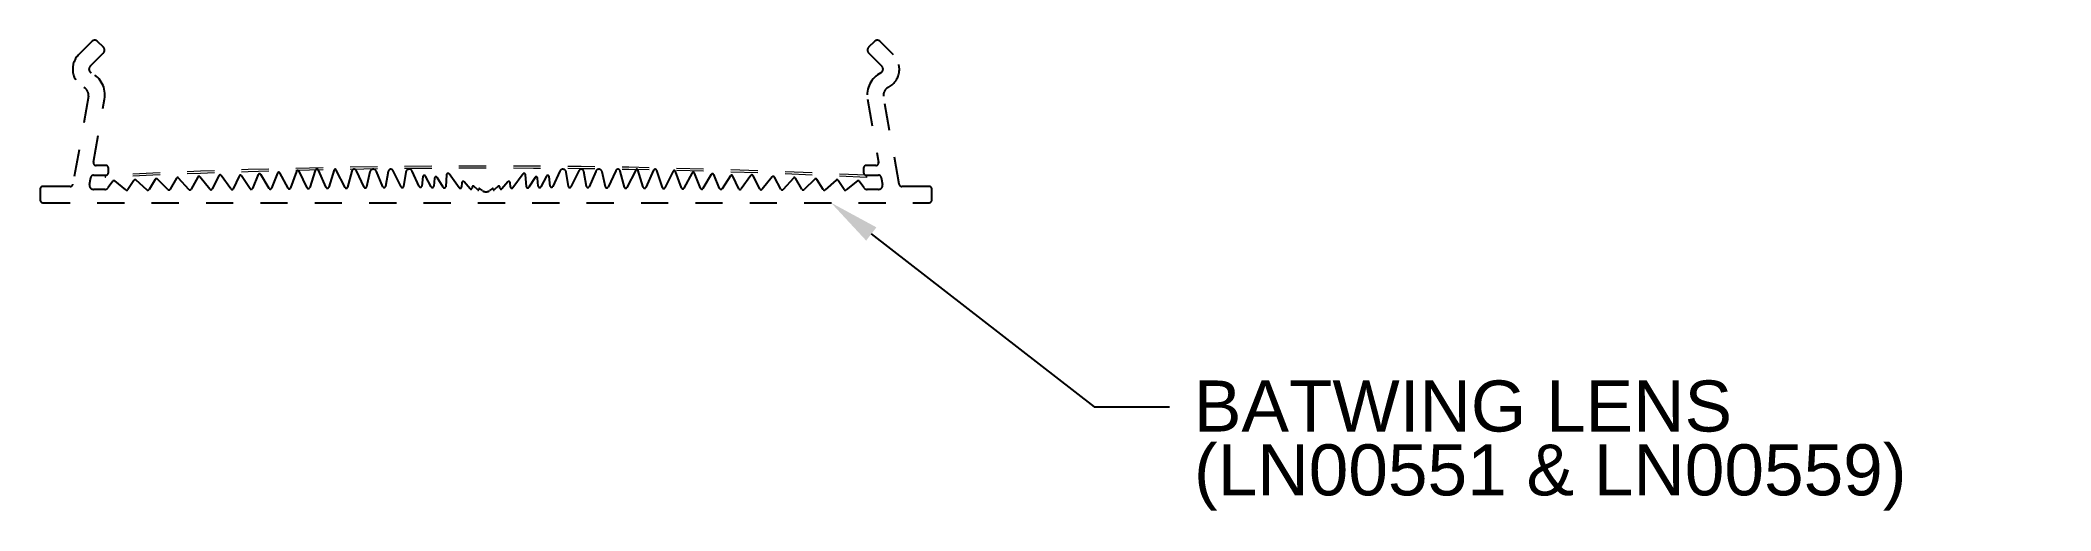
# Model space of a CAD drawing. Header units: inches. Extents: x -1.64 to 5.76, y -1.13 to 0.6.
import ezdxf
from ezdxf import colors
from ezdxf.entities.mleader import LeaderData, LeaderLine
from ezdxf.math import Vec2, Vec3

# ---------------------------------------------------------------- set-up
doc = ezdxf.new("R2010")
doc.units = ezdxf.units.IN
doc.header["$LTSCALE"] = 0.5
doc.header["$MEASUREMENT"] = 0
doc.linetypes.add('HIDDEN2', pattern=[0.1875, 0.125, -0.0625])
doc.layers.add('CUST DWG', color=60, linetype='CONTINUOUS', lineweight=20)
doc.layers.add('Lens', color=2, linetype='HIDDEN2', lineweight=13)
doc.layers.add('FAB DWG', color=221, linetype='CONTINUOUS')
doc.styles.add('LSAD_Standard', font='arial.ttf')

msp = doc.modelspace()

# ---------------------------------------------------------------- linework, layer by layer
at = {"layer": 'Lens', "lineweight": 25, "transparency": 16777216}
msp.add_lwpolyline([(1.6398, 0.05, 0.414214), (1.6298, 0.06), (1.529, 0.06, -0.364236), (1.5192, 0.0683), (1.4625, 0.3914, -0.332304), (1.4787, 0.4234, 0.511877), (1.4985, 0.5435), (1.4499, 0.5924, 0.414214), (1.4287, 0.5925), (1.4074, 0.5713, 0.414214), (1.4073, 0.5501), (1.456, 0.5012, -0.511877), (1.452, 0.4772, 0.332304), (1.4034, 0.381), (1.4441, 0.1487, -0.466023), (1.4343, 0.137), (1.3988, 0.137, 0.414214), (1.3888, 0.127), (1.3888, 0.111, 0.414214), (1.3988, 0.101), (1.4441, 0.101, -0.364236), (1.454, 0.0927), (1.4586, 0.0666, -0.466023), (1.4438, 0.049), (1.4016, 0.049, -0.245564), (1.3893, 0.0554), (1.373, 0.0789, 0.432845), (1.3658, 0.0799), (1.3244, 0.0471, -0.440711), (1.3171, 0.0482), (1.2948, 0.0822, 0.45698), (1.2873, 0.0832), (1.2472, 0.0476, -0.465271), (1.2396, 0.0487), (1.2167, 0.0858, 0.482081), (1.2089, 0.0867), (1.17, 0.0482, -0.490836), (1.1621, 0.0493), (1.1386, 0.0898, 0.507947), (1.1306, 0.0907), (1.0927, 0.0489, -0.517218), (1.0846, 0.0499), (1.0606, 0.0943, 0.534497), (1.0523, 0.095), (1.0155, 0.0497, -0.54425), (1.0071, 0.0506), (0.9827, 0.0992, 0.561433), (0.9741, 0.0999), (0.9382, 0.0505, -0.571746), (0.9296, 0.0514), (0.9079, 0.0981, 0.587842), (0.8992, 0.0988), (0.8681, 0.0514, -0.597682), (0.8593, 0.0522), (0.8375, 0.1031, 0.61258), (0.8286, 0.1037), (0.798, 0.0524, -0.622876), (0.7891, 0.0531), (0.7672, 0.1087, 0.637189), (0.7581, 0.1092), (0.7279, 0.0535, -0.648005), (0.7188, 0.0542), (0.697, 0.1149, 0.661648), (0.6878, 0.1154), (0.6578, 0.0547, -0.672938), (0.6486, 0.0554), (0.6281, 0.1185, 0.685761), (0.6162, 0.1192), (0.5878, 0.0561, -0.697563), (0.5784, 0.0567), (0.5583, 0.1207, 0.272001), (0.555, 0.1229), (0.5545, 0.1229, 0.308228), (0.551, 0.1202), (0.5184, 0.0556, -0.693073), (0.5091, 0.0566), (0.4939, 0.1161, 0.705385), (0.4769, 0.1177), (0.4487, 0.0571, -0.717781), (0.4393, 0.0581), (0.4272, 0.113, 0.729117), (0.4034, 0.1153), (0.3792, 0.0588, -0.741975), (0.3697, 0.0599), (0.3594, 0.1152, 0.722816), (0.3417, 0.1176), (0.3125, 0.0581, -0.73526), (0.3031, 0.0595), (0.2951, 0.1122, 0.745623), (0.2711, 0.1155), (0.2458, 0.0599, -0.758469), (0.2362, 0.0614), (0.2321, 0.0962, 0.735144), (0.2227, 0.0979), (0.2017, 0.0584, -0.743593), (0.1923, 0.0602), (0.1894, 0.0905, 0.71623), (0.1802, 0.0927), (0.1576, 0.0566, -0.724556), (0.1484, 0.0589), (0.1451, 0.1031, 0.696327), (0.1361, 0.1057), (0.0988, 0.0551, -0.707257), (0.0898, 0.0578), (0.0891, 0.0735, 0.676539), (0.0803, 0.0766), (0.0584, 0.0514, -0.683603), (0.0514, 0.0539), (0.0513, 0.0573, 0.647359), (0.0445, 0.0602), (0.0302, 0.0468, -0.65172), (0.0269, 0.0482), (0.0268, 0.0505, 0.610326), (0.0237, 0.0521), (0.013, 0.0443, -0.32832), (-0.013, 0.0443), (-0.0237, 0.0521, 0.610326), (-0.0268, 0.0505), (-0.0269, 0.0482, -0.65172), (-0.0302, 0.0468), (-0.0445, 0.0602, 0.647359), (-0.0513, 0.0573), (-0.0514, 0.0539, -0.683603), (-0.0584, 0.0514), (-0.0803, 0.0766, 0.676539), (-0.0891, 0.0735), (-0.0898, 0.0578, -0.707257), (-0.0988, 0.0551), (-0.1361, 0.1057, 0.696327), (-0.1451, 0.1031), (-0.1484, 0.0589, -0.724556), (-0.1576, 0.0566), (-0.1802, 0.0927, 0.71623), (-0.1894, 0.0905), (-0.1923, 0.0602, -0.743593), (-0.2017, 0.0584), (-0.2227, 0.0979, 0.735144), (-0.2321, 0.0962), (-0.2362, 0.0614, -0.758469), (-0.2458, 0.0599), (-0.2711, 0.1155, 0.745623), (-0.2951, 0.1122), (-0.3031, 0.0595, -0.73526), (-0.3125, 0.0581), (-0.3417, 0.1176, 0.722816), (-0.3594, 0.1152), (-0.3697, 0.0599, -0.741975), (-0.3792, 0.0588), (-0.4034, 0.1153, 0.729117), (-0.4272, 0.113), (-0.4393, 0.0581, -0.717781), (-0.4487, 0.0571), (-0.4769, 0.1177, 0.705385), (-0.4939, 0.1161), (-0.5091, 0.0566, -0.693073), (-0.5184, 0.0556), (-0.551, 0.1202, 0.308228), (-0.5545, 0.1229), (-0.555, 0.1229, 0.272001), (-0.5583, 0.1207), (-0.5784, 0.0567, -0.697563), (-0.5878, 0.0561), (-0.6162, 0.1192, 0.685761), (-0.6281, 0.1185), (-0.6486, 0.0554, -0.672938), (-0.6578, 0.0547), (-0.6878, 0.1154, 0.661648), (-0.697, 0.1149), (-0.7188, 0.0542, -0.648005), (-0.7279, 0.0535), (-0.7581, 0.1092, 0.637189), (-0.7672, 0.1087), (-0.7891, 0.0531, -0.622876), (-0.798, 0.0524), (-0.8286, 0.1037, 0.61258), (-0.8375, 0.1031), (-0.8593, 0.0522, -0.597682), (-0.8681, 0.0514), (-0.8992, 0.0988, 0.587842), (-0.9079, 0.0981), (-0.9296, 0.0514, -0.571746), (-0.9382, 0.0505), (-0.9741, 0.0999, 0.561433), (-0.9827, 0.0992), (-1.0071, 0.0506, -0.54425), (-1.0155, 0.0497), (-1.0523, 0.095, 0.534497), (-1.0606, 0.0943), (-1.0846, 0.0499, -0.517218), (-1.0927, 0.0489), (-1.1306, 0.0907, 0.507947), (-1.1386, 0.0898), (-1.1621, 0.0493, -0.490836), (-1.17, 0.0482), (-1.2089, 0.0867, 0.482081), (-1.2167, 0.0858), (-1.2396, 0.0487, -0.465271), (-1.2472, 0.0476), (-1.2873, 0.0832, 0.45698), (-1.2948, 0.0822), (-1.3171, 0.0482, -0.440711), (-1.3244, 0.0471), (-1.3658, 0.0799, 0.432845), (-1.373, 0.0789), (-1.3893, 0.0554, -0.245564), (-1.4016, 0.049), (-1.4438, 0.049, -0.466023), (-1.4586, 0.0666), (-1.454, 0.0927, -0.364236), (-1.4441, 0.101), (-1.3988, 0.101, 0.414214), (-1.3888, 0.111), (-1.3888, 0.127, 0.414214), (-1.3988, 0.137), (-1.4343, 0.137, -0.466023), (-1.4441, 0.1487), (-1.4034, 0.381, 0.332304), (-1.452, 0.4772, -0.511877), (-1.456, 0.5012), (-1.4073, 0.5501, 0.414214), (-1.4074, 0.5713), (-1.4287, 0.5925, 0.414214), (-1.4499, 0.5924), (-1.4985, 0.5435, 0.511877), (-1.4787, 0.4234, -0.332304), (-1.4625, 0.3914), (-1.5192, 0.0683, -0.364236), (-1.529, 0.06), (-1.6298, 0.06, 0.414214), (-1.6398, 0.05), (-1.6398, 0.01, 0.414214), (-1.6298, 0), (1.6298, 0, 0.414214), (1.6398, 0.01)], format="xyb", close=True, dxfattribs=at)
at = {"layer": 'Lens', "ltscale": 0.5, "transparency": 16777216}
msp.add_lwpolyline([(1.4, 0.0929, 0.024201), (-1.4, 0.0929), (-1.4, 0.1009, -0.024194), (1.4, 0.1009)], format="xyb", close=True, dxfattribs=at)

# ---------------------------------------------------------------- texts
at = {"layer": 'FAB DWG', "ltscale": 0.5, "transparency": 16777216, "insert": (2.604, -0.8876), "char_height": 0.1875, "width": 3.551637, "attachment_point": 1, "style": 'LSAD_Standard'}
msp.add_mtext('\\A1;(LN00551 & LN00559)', dxfattribs=at)

# ---------------------------------------------------------------- leaders
at = {"layer": 'CUST DWG', "ltscale": 0.5, "transparency": 16777216}
ml = msp.add_multileader_mtext('Standard', dxfattribs=at)
ml.set_content('\\A1;BATWING LENS', color=256, style='LSAD_Standard')
ml.set_leader_properties()
ml.build(insert=Vec2(0, 0))
ml.multileader.update_dxf_attribs({"text_left_attachment_type": 2, "dogleg_length": 0.36, "arrow_head_size": 0.1875})
ctx = ml.context
ctx.base_point, ctx.char_height, ctx.arrow_head_size, ctx.landing_gap_size, ctx.plane_origin = Vec3(2.514, -0.75), 0.1875, 0.1875, 0.09, Vec3(1.028, -0.9511)
ctx.left_attachment = 2
notes = []
notes.append((ctx, [(0, (1, 1, 0), (2.2367, -0.75), (1, 0), 0.2772, [(0, [(1.2689, 0)], 0, [])])]))
ctx.mtext.insert, ctx.mtext.width, ctx.mtext.defined_height, ctx.mtext.flow_direction = Vec3(2.604, -0.6531), 3.15153, 0.8541, 5
for ctx, leaders in notes:
    for number, flags, end, landing, length, lines in leaders:
        leader = LeaderData()
        leader.index, (leader.has_last_leader_line, leader.has_dogleg_vector, leader.attachment_direction) = number, flags
        leader.last_leader_point, leader.dogleg_vector, leader.dogleg_length = Vec3(end), Vec3(landing), length
        for number, points, colour, breaks in lines:
            line = LeaderLine()
            line.index, line.vertices, line.color, line.breaks = number, Vec3.list(points), colors.encode_raw_color(colour), breaks
            leader.lines.append(line)
        ctx.leaders.append(leader)

doc.saveas('drawing.dxf')
